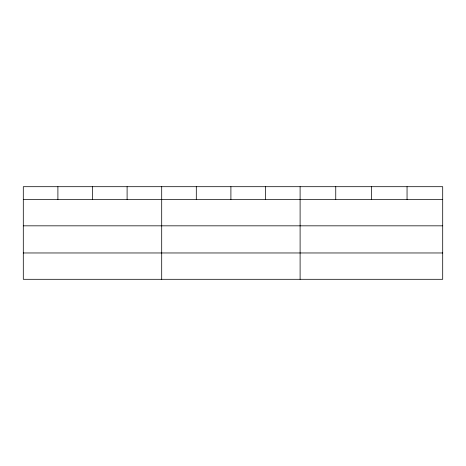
<?xml version="1.0" encoding="UTF-8"?>
<svg xmlns="http://www.w3.org/2000/svg" width="466" height="466" viewBox="0 0 466 466"><rect width="100%" height="100%" fill="white"/><g stroke="black" fill="none" stroke-linecap="round" stroke-linejoin="round"><path stroke-width="0.7" d="M442.7 225.829L442.7 186.697L23.3 186.697L23.3 279.303L442.7 279.303L442.7 225.829L23.3 225.829M23.3 199.495L442.7 199.495M23.3 252.968L442.7 252.968M407.051 186.697L407.051 199.495M371.402 186.697L371.402 199.495M335.753 186.697L335.753 199.495M300.104 186.697L300.104 279.303M265.504 186.697L265.504 199.495M230.903 186.697L230.903 199.495M196.303 186.697L196.303 199.495M161.702 186.697L161.702 279.303M127.102 186.697L127.102 199.495M92.501 186.697L92.501 199.495M57.901 186.697L57.901 199.495"/></g></svg>
